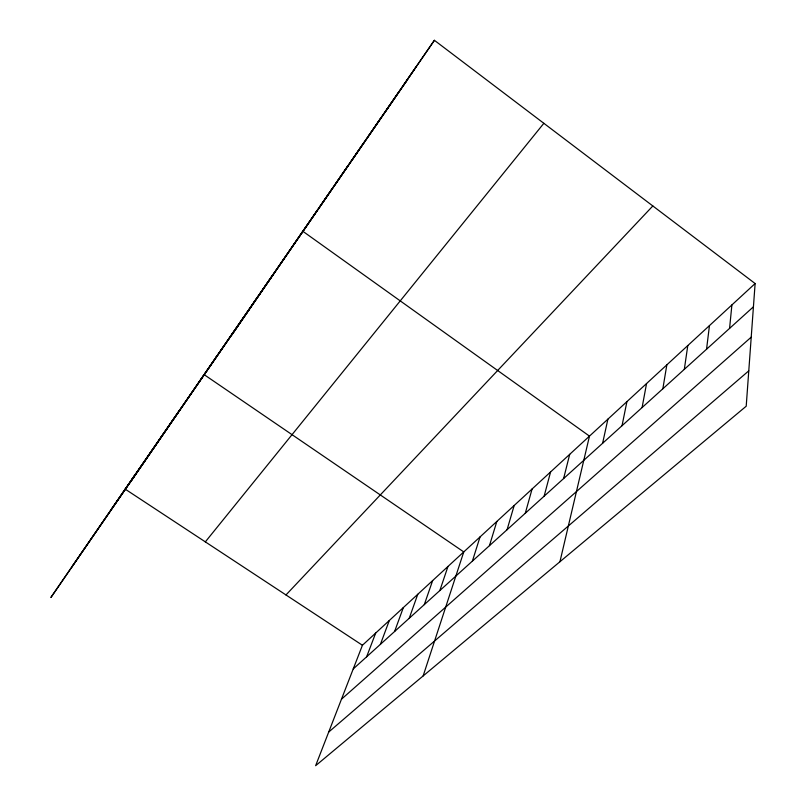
<?xml version="1.0" encoding="UTF-8"?>
<svg xmlns="http://www.w3.org/2000/svg" width="806" height="806" viewBox="0 0 806 806"><rect width="100%" height="100%" fill="white"/><g stroke="black" fill="none" stroke-linecap="round" stroke-linejoin="round"><path stroke-width="1.21" d="M755.121 283.541L746.205 406.214L315.63 765.7L362.428 645.263L755.121 283.541L434.394 40.3L110.603 510.349M729.571 328.395L731.898 304.93M706.55 349.22L709.461 325.594M684.324 369.329L687.79 345.562M662.854 388.764L666.834 364.866M642.1 407.544L646.553 383.545M622.03 425.709L626.917 401.63M602.606 443.28L607.905 419.14M559.938 561.722L589.478 436.117L302.814 231.262L231.947 334.883M563.616 478.563L569.701 454.332M544.131 496.194L550.579 471.943M525.29 513.241L532.081 488.99M507.075 529.723L514.178 505.473M489.444 545.672L496.839 521.442M472.387 561.117L480.044 536.917M423.14 675.932L463.762 551.919L204.069 374.589M439.834 590.566L447.975 566.457M424.299 604.621L432.651 580.572M409.236 618.252L417.78 594.264M394.608 631.481L403.343 607.563M380.412 644.326L389.318 620.489M366.629 656.809L375.677 633.053M319.176 207.676L332.404 188.312M334.923 184.806L347.96 165.744M351.245 161.129L364.05 142.39M368.151 136.597L380.704 118.22M385.681 111.157L397.963 93.174M403.877 84.751L415.846 67.22M434.394 40.3L50.879 597.508L135.448 474.18M131.499 480.023L179.778 409.831M130.078 482.643L216.804 356.101M215.746 357.763L243.553 317.282M243.603 317.342L257.618 296.87M258.273 296.054L272.156 275.763M303.953 229.76L317.373 210.144M71.684 567.152L407.544 79.643M205.329 541.874L543.848 123.308M285.979 594.949L652.83 205.963M353.23 668.93L753.429 306.804M341.462 699.205L751.222 337.15M328.697 732.06L748.774 370.851M125.162 489.111L362.428 645.263"/></g></svg>
